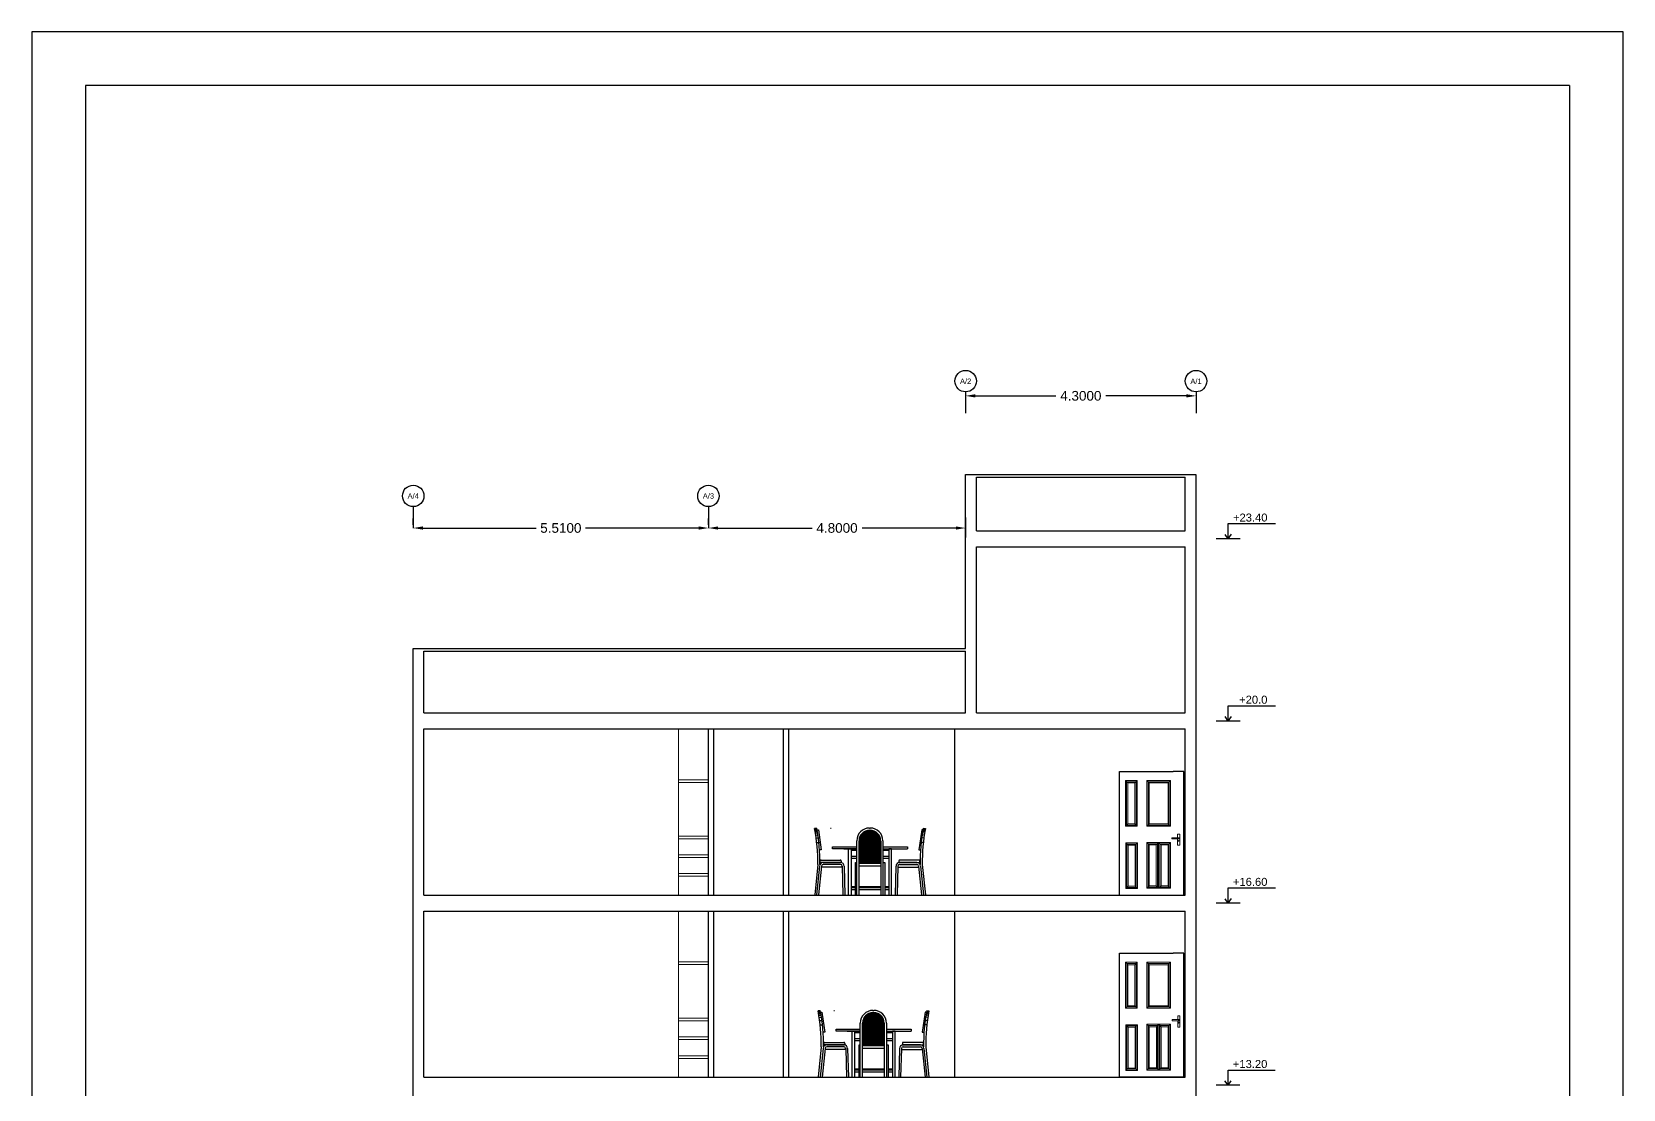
# Model space of a CAD drawing. Header units: metres. Extents: x 118 to 385, y 94 to 136.
# Drawn here: x 244.21 to 273.91, y 115.95 to 135.69 of the extents above; entities that cross this region are included whole.
import ezdxf
from ezdxf.enums import TextEntityAlignment as Align

# ---------------------------------------------------------------- set-up
doc = ezdxf.new("R2010")
doc.units = ezdxf.units.M
doc.header["$MEASUREMENT"] = 0
doc.linetypes.add('CENTER', pattern=[2, 1.25, -0.25, 0.25, -0.25])
for name, color, linetype in [('6', 6, 'Continuous'), ('CENTERLINES', 7, 'Continuous'), ('GRID', 1, 'Continuous'), ('Text', 8, 'Continuous')]:
    doc.layers.add(name, color=color, linetype=linetype)
doc.layers.add('Layer5', color=31, linetype='Continuous', lineweight=9)
doc.styles.get("Standard").update_dxf_attribs({"font": 'arial.ttf'})
doc.dimstyles.get("Standard").update_dxf_attribs({"dimtxt": 0.18, "dimasz": 0.18, "dimexe": 0.18, "dimexo": 0.0625, "dimgap": 0.09, "dimtad": 0, "dimtih": 1, "dimtoh": 1, "dimdec": 4, "dimzin": 0, "dimdsep": 46, "dimtxsty": 'Standard', "dimcen": 0.09, "dimadec": 0, "dimazin": 0, "dimtfac": 1, "dimtdec": 4, "dimtofl": 0, "dimtmove": 0, "dimatfit": 3, "dimfxl": 1, "dimtolj": 1, "dimtzin": 0, "dimarcsym": 0})

# ---------------------------------------------------------------- blocks, each defined once
blk = doc.blocks.new('*D457')
at = {"color": 0, "lineweight": -2, "transparency": 16777216}
for p, q in [((251.33, 126.489), (251.33, 126.607)), ((256.84, 126.489), (256.84, 126.607)), ((251.51, 126.427), (253.622, 126.427)), ((256.66, 126.427), (254.548, 126.427))]:
    blk.add_line(p, q, dxfattribs=at)
at = {"color": 0, "transparency": 16777216}
for points in [[(251.51, 126.457), (251.51, 126.397), (251.33, 126.427)], [(256.66, 126.457), (256.66, 126.397), (256.84, 126.427)]]:
    blk.add_solid(points, dxfattribs=at)
at = {"layer": 'Defpoints', "color": 0, "transparency": 16777216}
for p in [(251.33, 126.427), (256.84, 126.427), (256.84, 126.427)]:
    blk.add_point(p, dxfattribs=at)
at = {"color": 0, "transparency": 16777216, "insert": (254.085, 126.427), "char_height": 0.18, "attachment_point": 5}
blk.add_mtext('\\A1;5.5100', dxfattribs=at)
blk = doc.blocks.new('*D458')
at = {"color": 0, "lineweight": -2, "transparency": 16777216}
for p, q in [((256.84, 126.489), (256.84, 126.607)), ((261.64, 126.624), (261.64, 126.247)), ((257.02, 126.427), (258.773, 126.427)), ((261.46, 126.427), (259.707, 126.427))]:
    blk.add_line(p, q, dxfattribs=at)
at = {"color": 0, "transparency": 16777216}
for points in [[(257.02, 126.457), (257.02, 126.397), (256.84, 126.427)], [(261.46, 126.457), (261.46, 126.397), (261.64, 126.427)]]:
    blk.add_solid(points, dxfattribs=at)
at = {"layer": 'Defpoints', "color": 0, "transparency": 16777216}
for p in [(261.64, 126.686), (256.84, 126.427), (261.64, 126.427)]:
    blk.add_point(p, dxfattribs=at)
at = {"color": 0, "transparency": 16777216, "insert": (259.24, 126.427), "char_height": 0.18, "attachment_point": 5}
blk.add_mtext('\\A1;4.8000', dxfattribs=at)
blk = doc.blocks.new('*D459')
at = {"color": 0, "lineweight": -2, "transparency": 16777216}
for p, q in [((261.64, 128.906), (261.64, 128.714)), ((265.94, 128.906), (265.94, 128.714)), ((261.82, 128.894), (263.323, 128.894)), ((265.76, 128.894), (264.257, 128.894))]:
    blk.add_line(p, q, dxfattribs=at)
at = {"color": 0, "transparency": 16777216}
for points in [[(261.82, 128.924), (261.82, 128.864), (261.64, 128.894)], [(265.76, 128.924), (265.76, 128.864), (265.94, 128.894)]]:
    blk.add_solid(points, dxfattribs=at)
at = {"layer": 'Defpoints', "color": 0, "transparency": 16777216}
for p in [(261.64, 128.969), (265.94, 128.969), (265.94, 128.894)]:
    blk.add_point(p, dxfattribs=at)
at = {"color": 0, "transparency": 16777216, "insert": (263.79, 128.894), "char_height": 0.18, "attachment_point": 5}
blk.add_mtext('\\A1;4.3000', dxfattribs=at)
blk = doc.blocks.new('chaiir')
at = {"color": 252, "ltscale": 0.1}
for p, q in [((4360.343, 1956.844), (4360.302, 1956.84)), ((4360.343, 1956.844), (4360.302, 1956.838)), ((4360.303, 1956.836), (4360.344, 1956.842)), ((4360.303, 1956.834), (4360.344, 1956.841)), ((4360.303, 1956.833), (4360.344, 1956.839)), ((4360.304, 1956.83), (4360.345, 1956.836)), ((4360.305, 1956.826), (4360.346, 1956.832)), ((4360.306, 1956.821), (4360.347, 1956.827)), ((4360.308, 1956.813), (4360.349, 1956.819)), ((4360.311, 1956.801), (4360.352, 1956.806)), ((4360.314, 1956.783), (4360.356, 1956.788)), ((4360.32, 1956.757), (4360.361, 1956.762)), ((4360.327, 1956.719), (4360.368, 1956.723)), ((4360.337, 1956.662), (4360.379, 1956.665)), ((4360.349, 1956.817), (4360.372, 1956.82)), ((4360.372, 1956.82), (4360.426, 1956.445)), ((4360.596, 1956.851), (4360.61, 1956.851)), ((4361.166, 1956.21), (4361.166, 1956.704)), ((4361.19, 1956.21), (4361.19, 1956.737)), ((4361.214, 1956.21), (4361.214, 1956.759)), ((4361.237, 1956.21), (4361.237, 1956.775)), ((4361.261, 1956.21), (4361.261, 1956.786)), ((4361.285, 1956.21), (4361.285, 1956.793)), ((4361.308, 1956.21), (4361.308, 1956.797)), ((4361.326, 1956.851), (4361.34, 1956.851)), ((4361.326, 1956.809), (4361.34, 1956.809)), ((4361.326, 1956.798), (4361.34, 1956.798)), ((4361.332, 1956.21), (4361.332, 1956.798)), ((4361.356, 1956.21), (4361.356, 1956.797)), ((4361.38, 1956.21), (4361.38, 1956.793)), ((4361.403, 1956.21), (4361.403, 1956.787)), ((4361.427, 1956.21), (4361.427, 1956.776)), ((4361.451, 1956.21), (4361.451, 1956.761)), ((4361.474, 1956.21), (4361.474, 1956.74)), ((4361.498, 1956.21), (4361.498, 1956.708)), ((4361.522, 1956.21), (4361.522, 1956.643)), ((4362.301, 1956.82), (4362.247, 1956.445)), ((4362.336, 1956.662), (4362.295, 1956.665)), ((4362.324, 1956.817), (4362.301, 1956.82)), ((4362.346, 1956.719), (4362.305, 1956.723)), ((4362.354, 1956.757), (4362.312, 1956.762)), ((4362.359, 1956.783), (4362.318, 1956.788)), ((4362.363, 1956.801), (4362.322, 1956.806)), ((4362.365, 1956.813), (4362.324, 1956.819)), ((4362.367, 1956.821), (4362.326, 1956.827)), ((4362.368, 1956.826), (4362.327, 1956.832)), ((4362.369, 1956.83), (4362.328, 1956.836)), ((4362.37, 1956.836), (4362.329, 1956.842)), ((4362.37, 1956.834), (4362.329, 1956.841)), ((4362.37, 1956.833), (4362.329, 1956.839)), ((4362.33, 1956.844), (4362.371, 1956.84)), ((4362.33, 1956.844), (4362.371, 1956.838)), ((4360.35, 1956.579), (4360.391, 1956.58)), ((4360.426, 1956.445), (4360.407, 1956.442)), ((4360.638, 1956.502), (4361.089, 1956.502)), ((4360.638, 1956.502), (4360.638, 1956.502)), ((4360.638, 1956.461), (4360.638, 1956.502)), ((4361.096, 1956.461), (4360.638, 1956.461)), ((4360.847, 1956.461), (4361.089, 1956.461)), ((4360.935, 1955.602), (4360.935, 1956.461)), ((4360.983, 1956.461), (4360.983, 1955.602)), ((4360.983, 1956.438), (4361.089, 1956.438)), ((4361.089, 1955.602), (4361.089, 1956.614)), ((4361.131, 1955.602), (4361.131, 1956.614)), ((4361.143, 1956.21), (4361.143, 1956.614)), ((4361.143, 1956.21), (4361.143, 1956.614)), ((4361.524, 1956.614), (4361.524, 1956.21)), ((4361.536, 1956.614), (4361.536, 1955.602)), ((4361.577, 1956.614), (4361.577, 1955.602)), ((4361.577, 1956.502), (4362.036, 1956.502)), ((4361.577, 1956.502), (4362.036, 1956.502)), ((4361.577, 1956.461), (4362.036, 1956.461)), ((4361.577, 1956.438), (4361.69, 1956.438)), ((4361.69, 1956.461), (4361.747, 1956.461)), ((4361.69, 1956.461), (4361.69, 1956.283)), ((4361.69, 1956.461), (4361.69, 1955.602)), ((4361.738, 1956.461), (4361.69, 1956.461)), ((4361.69, 1956.438), (4361.69, 1956.318)), ((4361.738, 1955.602), (4361.738, 1956.461)), ((4362.036, 1956.502), (4362.036, 1956.461)), ((4362.247, 1956.445), (4362.267, 1956.442)), ((4362.324, 1956.579), (4362.282, 1956.58)), ((4360.361, 1956.171), (4360.304, 1955.602)), ((4360.396, 1956.142), (4360.34, 1955.602)), ((4360.432, 1956.141), (4360.375, 1955.602)), ((4360.406, 1956.223), (4360.406, 1956.236)), ((4360.424, 1956.254), (4360.782, 1956.254)), ((4360.782, 1956.206), (4360.424, 1956.206)), ((4360.816, 1956.118), (4360.432, 1956.118)), ((4360.462, 1956.206), (4360.786, 1956.206)), ((4360.786, 1956.17), (4360.462, 1956.17)), ((4360.799, 1956.236), (4360.799, 1956.223)), ((4360.817, 1956.14), (4360.831, 1955.602)), ((4360.852, 1956.14), (4360.866, 1955.602)), ((4361.089, 1956.318), (4360.983, 1956.318)), ((4361.089, 1956.283), (4360.983, 1956.283)), ((4361.066, 1955.602), (4361.066, 1956.21)), ((4361.066, 1956.21), (4361.089, 1956.21)), ((4361.131, 1956.196), (4361.536, 1956.196)), ((4361.131, 1956.142), (4361.131, 1956.196)), ((4361.536, 1956.142), (4361.131, 1956.142)), ((4361.524, 1956.21), (4361.143, 1956.21)), ((4361.143, 1956.21), (4361.524, 1956.21)), ((4361.536, 1956.196), (4361.536, 1956.142)), ((4361.69, 1956.318), (4361.577, 1956.318)), ((4361.69, 1956.283), (4361.577, 1956.283)), ((4361.577, 1956.21), (4361.61, 1956.21)), ((4361.61, 1956.21), (4361.61, 1955.602)), ((4361.821, 1956.14), (4361.807, 1955.602)), ((4361.857, 1956.14), (4361.842, 1955.602)), ((4361.857, 1956.118), (4362.241, 1956.118)), ((4361.874, 1956.236), (4361.874, 1956.223)), ((4362.212, 1956.206), (4361.887, 1956.206)), ((4361.887, 1956.17), (4362.212, 1956.17)), ((4362.249, 1956.254), (4361.892, 1956.254)), ((4361.892, 1956.206), (4362.249, 1956.206)), ((4362.242, 1956.141), (4362.298, 1955.602)), ((4362.267, 1956.223), (4362.267, 1956.236)), ((4362.277, 1956.142), (4362.334, 1955.602)), ((4362.312, 1956.171), (4362.369, 1955.602)), ((4360.983, 1955.758), (4361.065, 1955.758)), ((4361.133, 1955.758), (4361.541, 1955.758)), ((4361.613, 1955.758), (4361.689, 1955.758)), ((4360.983, 1955.74), (4361.066, 1955.74)), ((4360.983, 1955.705), (4361.066, 1955.705)), ((4361.131, 1955.74), (4361.536, 1955.74)), ((4361.131, 1955.705), (4361.536, 1955.705)), ((4361.131, 1955.705), (4361.536, 1955.705)), ((4361.61, 1955.74), (4361.69, 1955.74)), ((4361.61, 1955.705), (4361.69, 1955.705))]:
    blk.add_line(p, q, dxfattribs=at)
for centre, radius, start, end in [((4356.976, 1956.206), 3.386, 359.4048, 10.7921), ((4356.976, 1956.206), 3.427, 359.4071, 10.8061), ((4361.326, 1956.614), 0.237, 90, 180), ((4361.326, 1956.614), 0.195, 90, 180), ((4361.326, 1956.614), 0.184, 90, 180), ((4361.34, 1956.614), 0.237, 0, 90), ((4361.34, 1956.614), 0.195, 0, 90), ((4361.34, 1956.614), 0.184, 0, 90), ((4365.697, 1956.206), 3.427, 169.1939, 180.5929), ((4365.697, 1956.206), 3.386, 169.2079, 180.5952), ((4360.462, 1956.14), 0.0657, 90, 177.994), ((4360.424, 1956.236), 0.0179, 90, 180), ((4360.424, 1956.223), 0.0179, 180, 270), ((4360.462, 1956.14), 0.0302, 90, 177.994), ((4360.782, 1956.236), 0.0179, 0, 90), ((4360.782, 1956.223), 0.0179, 270, 0), ((4360.786, 1956.14), 0.0657, 0, 90), ((4360.786, 1956.14), 0.0302, 0, 90), ((4361.887, 1956.14), 0.0657, 90, 180), ((4361.887, 1956.14), 0.0302, 90, 180), ((4361.892, 1956.236), 0.0179, 90, 180), ((4361.892, 1956.223), 0.0179, 180, 270), ((4362.212, 1956.14), 0.0657, 2.006, 90), ((4362.212, 1956.14), 0.0302, 2.006, 90), ((4362.249, 1956.236), 0.0179, 0, 90), ((4362.249, 1956.223), 0.0179, 270, 0)]:
    blk.add_arc(centre, radius, start, end, dxfattribs=at)

msp = doc.modelspace()

# ---------------------------------------------------------------- linework, layer by layer
for p, q in [((273.91212, 135.68933), (244.21212, 135.68933)), ((244.21212, 135.68933), (244.21212, 93.68933)), ((273.91212, 93.68933), (273.91212, 135.68933)), ((272.91212, 134.68933), (245.21212, 134.68933)), ((245.21212, 134.68933), (245.21212, 94.68933)), ((272.91212, 134.68933), (272.91212, 94.68933)), ((261.64009, 126.22662), (261.64009, 127.42662)), ((261.64009, 127.42662), (261.84009, 127.42662)), ((261.84009, 127.42662), (265.74009, 127.42662)), ((265.74009, 127.42662), (265.93727, 127.42662)), ((265.93727, 127.42662), (265.93727, 126.22662)), ((261.84009, 126.37662), (261.84009, 127.37662)), ((261.84009, 127.37662), (265.74009, 127.37662)), ((265.74009, 126.37662), (265.74009, 127.37662)), ((251.33009, 122.97662), (251.33009, 124.17662)), ((251.33009, 124.17662), (261.64009, 124.17662)), ((251.53009, 124.12662), (261.64009, 124.12662)), ((251.53009, 122.97662), (251.53009, 124.12662))]:
    msp.add_line(p, q)
at = {"color": 31, "true_color": 0xfecc66}
for p, q in [((264.51082, 119.57662), (264.51082, 121.88281)), ((264.51082, 121.88281), (265.51082, 121.88281)), ((265.71082, 121.88281), (265.51082, 121.88281)), ((265.71082, 119.57662), (265.71082, 121.88281)), ((264.51082, 119.57662), (265.71082, 119.57662)), ((264.51185, 116.18281), (264.51185, 118.48901)), ((264.51185, 118.48901), (265.51185, 118.48901)), ((265.71185, 118.48901), (265.51185, 118.48901)), ((265.71185, 116.18281), (265.71185, 118.48901)), ((264.51185, 116.18281), (265.71185, 116.18281))]:
    msp.add_line(p, q, dxfattribs=at)
at = {"layer": '6'}
for p, q in [((266.54173, 126.22429, 916.4311), (266.48351, 126.30808, 916.4311)), ((266.54173, 126.22429, 916.4311), (266.54173, 126.50986, 916.4311)), ((266.54173, 126.50986, 916.4311), (267.42236, 126.50986, 916.4311)), ((266.54173, 126.22429, 916.4311), (266.6013, 126.31007, 916.4311)), ((266.76327, 126.22429, 916.4311), (266.31732, 126.22429, 916.4311)), ((266.5403, 122.82429, 916.4311), (266.5403, 123.10986, 916.4311)), ((266.5403, 123.10986, 916.4311), (267.42093, 123.10986, 916.4311)), ((266.76184, 122.82429, 916.4311), (266.31589, 122.82429, 916.4311)), ((266.5403, 122.82429, 916.4311), (266.48207, 122.90808, 916.4311)), ((266.5403, 122.82429, 916.4311), (266.59987, 122.91007, 916.4311)), ((266.5403, 119.42429, 916.4311), (266.5403, 119.70986, 916.4311)), ((266.5403, 119.70986, 916.4311), (267.42093, 119.70986, 916.4311)), ((266.76184, 119.42429, 916.4311), (266.31589, 119.42429, 916.4311)), ((266.5403, 119.42429, 916.4311), (266.48207, 119.50808, 916.4311)), ((266.5403, 119.42429, 916.4311), (266.59987, 119.51007, 916.4311)), ((266.53887, 116.02429, 916.4311), (266.53887, 116.30986, 916.4311)), ((266.53887, 116.30986, 916.4311), (267.4195, 116.30986, 916.4311)), ((266.76041, 116.02429, 916.4311), (266.31446, 116.02429, 916.4311)), ((266.53887, 116.02429, 916.4311), (266.48065, 116.10808, 916.4311)), ((266.53887, 116.02429, 916.4311), (266.59844, 116.11007, 916.4311))]:
    msp.add_line(p, q, dxfattribs=at)
at = {"layer": 'CENTERLINES', "color": 7, "ltscale": 0.5}
for p, q in [((261.64009, 124.17662), (261.64009, 126.22662)), ((261.84009, 126.37662), (265.74009, 126.37662)), ((265.93727, 126.37662), (265.94009, 126.37662)), ((265.93727, 126.22662), (265.94009, 126.22662)), ((265.94009, 122.82662), (265.94009, 126.22662)), ((261.84009, 122.97662), (261.84009, 126.07662)), ((261.84009, 126.07662), (265.74009, 126.07662)), ((265.74009, 122.97662), (265.74009, 126.07662)), ((261.64009, 122.97662), (261.64009, 124.12662)), ((251.33009, 119.42662), (251.33009, 122.97662)), ((251.53009, 122.97662), (256.84009, 122.97662)), ((256.84009, 122.97662), (261.64009, 122.97662)), ((261.84009, 122.97662), (265.74009, 122.97662)), ((251.53009, 119.57662), (251.53009, 122.67662)), ((251.53009, 122.67662), (256.84009, 122.67662)), ((256.84009, 119.57662), (256.84009, 122.67662)), ((256.84009, 122.67662), (261.64009, 122.67662)), ((256.94009, 119.57662), (256.94009, 122.67662)), ((258.24009, 119.57662), (258.24009, 122.67662)), ((258.34009, 119.57662), (258.34009, 122.67662)), ((261.44009, 119.57662), (261.44009, 122.67662)), ((261.64009, 122.67662), (265.74009, 122.67662)), ((265.74009, 119.57662), (265.74009, 122.67662)), ((265.94009, 119.42662), (265.94009, 122.82662)), ((251.33009, 116.02662), (251.33009, 119.42662)), ((251.53009, 119.57662), (256.84009, 119.57662)), ((251.53009, 119.57662), (256.84009, 119.57662)), ((256.84009, 119.57662), (261.64009, 119.57662)), ((261.64009, 119.57662), (265.74009, 119.57662)), ((265.94009, 116.02662), (265.94009, 119.42662)), ((251.53009, 116.17662), (251.53009, 119.27662)), ((251.53009, 119.27662), (261.64009, 119.27662)), ((256.84009, 116.17662), (256.84009, 119.27662)), ((256.94009, 116.17662), (256.94009, 119.27662)), ((258.24009, 116.17662), (258.24009, 119.27662)), ((258.34009, 116.17662), (258.34009, 119.27662)), ((261.44009, 116.17662), (261.44009, 119.27662)), ((261.64009, 119.27662), (265.74009, 119.27662)), ((265.74009, 116.17662), (265.74009, 119.27662)), ((251.53009, 116.17662), (256.84009, 116.17662)), ((256.84009, 116.17662), (261.64009, 116.17662)), ((261.64009, 116.17662), (265.74009, 116.17662)), ((251.33009, 112.62662), (251.33009, 116.02662)), ((265.94009, 112.62662), (265.94009, 116.02662))]:
    msp.add_line(p, q, dxfattribs=at)
at = {"layer": 'GRID', "color": 1, "linetype": 'CENTER', "ltscale": 0.5}
for p, q in [((261.64009, 128.96872), (261.64009, 128.56872)), ((265.94009, 128.96872), (265.94009, 128.56872)), ((251.33009, 126.82662), (251.33009, 126.42662)), ((256.84009, 126.82662), (256.84009, 126.42662))]:
    msp.add_line(p, q, dxfattribs=at)
at = {"layer": 'GRID', "color": 0, "linetype": 'Continuous'}
for centre in [(261.64009, 129.16872), (265.94009, 129.16872), (251.33009, 127.02662), (256.84009, 127.02662)]:
    msp.add_circle(centre, 0.2, dxfattribs=at)
at = {"layer": 'Layer5'}
for p, q in [((256.28278, 122.6801), (256.28278, 119.57662)), ((256.83273, 122.6801), (256.83278, 119.57662)), ((256.83274, 121.72662), (256.28274, 121.72661)), ((256.83275, 121.67662), (256.28275, 121.67661)), ((256.83276, 120.67662), (256.28276, 120.67661)), ((256.83276, 120.62662), (256.28276, 120.62661)), ((256.83277, 120.32662), (256.28277, 120.32661)), ((256.83277, 120.27662), (256.28277, 120.27661)), ((256.83277, 119.97662), (256.28277, 119.97661)), ((256.83277, 119.92662), (256.28277, 119.92661)), ((256.28274, 119.2801), (256.28274, 116.17662)), ((256.8327, 119.2801), (256.83274, 116.17662)), ((256.83271, 118.32662), (256.28271, 118.32661)), ((256.83271, 118.27662), (256.28271, 118.27661)), ((256.83273, 117.27662), (256.28273, 117.27661)), ((256.83273, 117.22662), (256.28273, 117.22661)), ((256.83273, 116.92662), (256.28273, 116.92661)), ((256.83273, 116.87662), (256.28273, 116.87661)), ((256.83274, 116.57662), (256.28274, 116.57661)), ((256.83274, 116.52662), (256.28274, 116.52661))]:
    msp.add_line(p, q, dxfattribs=at)
at = {"layer": 'Layer5', "color": 31, "true_color": 0xfecc66}
for p, q in [((264.62351, 120.86013), (264.62351, 121.71418)), ((264.62351, 121.71418), (264.62351, 120.86013)), ((264.84277, 121.71418), (264.62351, 121.71418)), ((264.66751, 121.67018), (264.62351, 121.71418)), ((264.64551, 121.69218), (264.64551, 120.88213)), ((264.82077, 121.69218), (264.64551, 121.69218)), ((264.66751, 121.67018), (264.66751, 120.90413)), ((264.79877, 121.67018), (264.66751, 121.67018)), ((264.79877, 121.67018), (264.84277, 121.71418)), ((264.79877, 120.90413), (264.79877, 121.67018)), ((264.82077, 120.88213), (264.82077, 121.69218)), ((264.84277, 120.86013), (264.84277, 121.71418)), ((265.02337, 121.71418), (265.4619, 121.71418)), ((265.02337, 121.71418), (265.02337, 120.86013)), ((265.02337, 121.71418), (265.06737, 121.67018)), ((265.04537, 120.88213), (265.04537, 121.69218)), ((265.04537, 121.69218), (265.4399, 121.69218)), ((265.06737, 120.90413), (265.06737, 121.67018)), ((265.06737, 121.67018), (265.4179, 121.67018)), ((265.4619, 121.71418), (265.4179, 121.67018)), ((265.4179, 121.67018), (265.4179, 120.90413)), ((265.4399, 121.69218), (265.4399, 120.88213)), ((265.4619, 121.71418), (265.4619, 120.86013)), ((264.62351, 120.86013), (264.66751, 120.90413)), ((264.64551, 120.88213), (264.82077, 120.88213)), ((264.66751, 120.90413), (264.79877, 120.90413)), ((264.84277, 120.86013), (264.79877, 120.90413)), ((265.06737, 120.90413), (265.02337, 120.86013)), ((265.4399, 120.88213), (265.04537, 120.88213)), ((265.4179, 120.90413), (265.06737, 120.90413)), ((265.4179, 120.90413), (265.4619, 120.86013)), ((264.62351, 120.86013), (264.84277, 120.86013)), ((265.4619, 120.86013), (265.02337, 120.86013)), ((265.49143, 120.63101), (265.49143, 120.63932)), ((265.49803, 120.64592), (265.61656, 120.64592)), ((265.61656, 120.62441), (265.49803, 120.62441)), ((265.59663, 120.71519), (265.63513, 120.71519)), ((265.59663, 120.71519), (265.59663, 120.64592)), ((265.59663, 120.62441), (265.59663, 120.50619)), ((265.63513, 120.71519), (265.63513, 120.50619)), ((264.62741, 119.69586), (264.62741, 120.54991)), ((264.62741, 120.54991), (264.62741, 119.69586)), ((264.84667, 120.54991), (264.62741, 120.54991)), ((264.67141, 120.50591), (264.62741, 120.54991)), ((264.64941, 120.52791), (264.64941, 119.71786)), ((264.82467, 120.52791), (264.64941, 120.52791)), ((264.67141, 120.50591), (264.67141, 119.73986)), ((264.80267, 120.50591), (264.67141, 120.50591)), ((264.80267, 120.50591), (264.84667, 120.54991)), ((264.80267, 119.73986), (264.80267, 120.50591)), ((264.82467, 119.71786), (264.82467, 120.52791)), ((264.84667, 119.69586), (264.84667, 120.54991)), ((265.24264, 120.55647), (265.02337, 120.55647)), ((265.06737, 120.51247), (265.02337, 120.55647)), ((265.02337, 120.55647), (265.02337, 119.70242)), ((265.4619, 120.55647), (265.04264, 120.55647)), ((265.04537, 120.53447), (265.04537, 119.72442)), ((265.22064, 120.53447), (265.04537, 120.53447)), ((265.06737, 120.51247), (265.06737, 119.74642)), ((265.19864, 120.51247), (265.06737, 120.51247)), ((265.19864, 120.51247), (265.24264, 120.55647)), ((265.19864, 119.74642), (265.19864, 120.51247)), ((265.22064, 119.72442), (265.22064, 120.53447)), ((265.24264, 119.70242), (265.24264, 120.55647)), ((265.24264, 120.55647), (265.24264, 119.70242)), ((265.28664, 120.51247), (265.24264, 120.55647)), ((265.26464, 120.53447), (265.26464, 119.72442)), ((265.4399, 120.53447), (265.26464, 120.53447)), ((265.28664, 120.51247), (265.28664, 119.74642)), ((265.4179, 120.51247), (265.28664, 120.51247)), ((265.4179, 120.51247), (265.4619, 120.55647)), ((265.4179, 119.74642), (265.4179, 120.51247)), ((265.4399, 119.72442), (265.4399, 120.53447)), ((265.4619, 119.70242), (265.4619, 120.55647)), ((265.59663, 120.50619), (265.63513, 120.50619)), ((264.62741, 119.69586), (264.67141, 119.73986)), ((264.62741, 119.69586), (264.84667, 119.69586)), ((264.64941, 119.71786), (264.82467, 119.71786)), ((264.67141, 119.73986), (264.80267, 119.73986)), ((264.84667, 119.69586), (264.80267, 119.73986)), ((265.02337, 119.70242), (265.06737, 119.74642)), ((265.02337, 119.70242), (265.24264, 119.70242)), ((265.04537, 119.72442), (265.22064, 119.72442)), ((265.06737, 119.74642), (265.19864, 119.74642)), ((265.24264, 119.70242), (265.19864, 119.74642)), ((265.24264, 119.70242), (265.28664, 119.74642)), ((265.24264, 119.70242), (265.4619, 119.70242)), ((265.26464, 119.72442), (265.4399, 119.72442)), ((265.28664, 119.74642), (265.4179, 119.74642)), ((265.4619, 119.70242), (265.4179, 119.74642)), ((264.62454, 117.46632), (264.62454, 118.32037)), ((264.62454, 118.32037), (264.62454, 117.46632)), ((264.8438, 118.32037), (264.62454, 118.32037)), ((264.66854, 118.27637), (264.62454, 118.32037)), ((264.64654, 118.29837), (264.64654, 117.48832)), ((264.8218, 118.29837), (264.64654, 118.29837)), ((264.66854, 118.27637), (264.66854, 117.51032)), ((264.7998, 118.27637), (264.66854, 118.27637)), ((264.7998, 118.27637), (264.8438, 118.32037)), ((264.7998, 117.51032), (264.7998, 118.27637)), ((264.8218, 117.48832), (264.8218, 118.29837)), ((264.8438, 117.46632), (264.8438, 118.32037)), ((265.0244, 118.32037), (265.46293, 118.32037)), ((265.0244, 118.32037), (265.0244, 117.46632)), ((265.0244, 118.32037), (265.0684, 118.27637)), ((265.0464, 117.48832), (265.0464, 118.29837)), ((265.0464, 118.29837), (265.44093, 118.29837)), ((265.0684, 117.51032), (265.0684, 118.27637)), ((265.0684, 118.27637), (265.41893, 118.27637)), ((265.46293, 118.32037), (265.41893, 118.27637)), ((265.41893, 118.27637), (265.41893, 117.51032)), ((265.44093, 118.29837), (265.44093, 117.48832)), ((265.46293, 118.32037), (265.46293, 117.46632)), ((264.62454, 117.46632), (264.66854, 117.51032)), ((264.62454, 117.46632), (264.8438, 117.46632)), ((264.64654, 117.48832), (264.8218, 117.48832)), ((264.66854, 117.51032), (264.7998, 117.51032)), ((264.8438, 117.46632), (264.7998, 117.51032)), ((265.0684, 117.51032), (265.0244, 117.46632)), ((265.46293, 117.46632), (265.0244, 117.46632)), ((265.44093, 117.48832), (265.0464, 117.48832)), ((265.41893, 117.51032), (265.0684, 117.51032)), ((265.41893, 117.51032), (265.46293, 117.46632)), ((265.59766, 117.32139), (265.63616, 117.32139)), ((265.59766, 117.32139), (265.59766, 117.25212)), ((265.63616, 117.32139), (265.63616, 117.11239)), ((264.62843, 116.30206), (264.62843, 117.15611)), ((264.62843, 117.15611), (264.62843, 116.30206)), ((264.8477, 117.15611), (264.62843, 117.15611)), ((264.67243, 117.11211), (264.62843, 117.15611)), ((264.65043, 117.13411), (264.65043, 116.32406)), ((264.8257, 117.13411), (264.65043, 117.13411)), ((264.67243, 117.11211), (264.67243, 116.34606)), ((264.8037, 117.11211), (264.67243, 117.11211)), ((264.8037, 117.11211), (264.8477, 117.15611)), ((264.8037, 116.34606), (264.8037, 117.11211)), ((264.8257, 116.32406), (264.8257, 117.13411)), ((264.8477, 116.30206), (264.8477, 117.15611)), ((265.24366, 117.16266), (265.0244, 117.16266)), ((265.0684, 117.11866), (265.0244, 117.16266)), ((265.0244, 117.16266), (265.0244, 116.30861)), ((265.46293, 117.16266), (265.04366, 117.16266)), ((265.0464, 117.14066), (265.0464, 116.33061)), ((265.22166, 117.14066), (265.0464, 117.14066)), ((265.0684, 117.11866), (265.0684, 116.35261)), ((265.19966, 117.11866), (265.0684, 117.11866)), ((265.19966, 117.11866), (265.24366, 117.16266)), ((265.19966, 116.35261), (265.19966, 117.11866)), ((265.22166, 116.33061), (265.22166, 117.14066)), ((265.24366, 116.30861), (265.24366, 117.16266)), ((265.24366, 117.16266), (265.24366, 116.30861)), ((265.28766, 117.11866), (265.24366, 117.16266)), ((265.26566, 117.14066), (265.26566, 116.33061)), ((265.44093, 117.14066), (265.26566, 117.14066)), ((265.28766, 117.11866), (265.28766, 116.35261)), ((265.41893, 117.11866), (265.28766, 117.11866)), ((265.41893, 117.11866), (265.46293, 117.16266)), ((265.41893, 116.35261), (265.41893, 117.11866)), ((265.44093, 116.33061), (265.44093, 117.14066)), ((265.46293, 116.30861), (265.46293, 117.16266)), ((265.49246, 117.23721), (265.49246, 117.24552)), ((265.49906, 117.25212), (265.61758, 117.25212)), ((265.61758, 117.23061), (265.49906, 117.23061)), ((265.59766, 117.23061), (265.59766, 117.11239)), ((265.59766, 117.11239), (265.63616, 117.11239)), ((264.62843, 116.30206), (264.67243, 116.34606)), ((264.62843, 116.30206), (264.8477, 116.30206)), ((264.65043, 116.32406), (264.8257, 116.32406)), ((264.67243, 116.34606), (264.8037, 116.34606)), ((264.8477, 116.30206), (264.8037, 116.34606)), ((265.0244, 116.30861), (265.0684, 116.35261)), ((265.0244, 116.30861), (265.24366, 116.30861)), ((265.0464, 116.33061), (265.22166, 116.33061)), ((265.0684, 116.35261), (265.19966, 116.35261)), ((265.24366, 116.30861), (265.19966, 116.35261)), ((265.24366, 116.30861), (265.28766, 116.35261)), ((265.24366, 116.30861), (265.46293, 116.30861)), ((265.26566, 116.33061), (265.44093, 116.33061)), ((265.28766, 116.35261), (265.41893, 116.35261)), ((265.46293, 116.30861), (265.41893, 116.35261))]:
    msp.add_line(p, q, dxfattribs=at)
for centre in [(265.61666, 120.63512), (265.61769, 117.24132)]:
    msp.add_circle(centre, 0.01075, dxfattribs=at)
for centre, radius, start, end in [((265.49803, 120.63932), 0.0066, 90, 180), ((265.49803, 120.63101), 0.0066, 180, 270), ((265.61365, 120.5841), 0.00486, 103.063962, 75.204298), ((265.61377, 120.59189), 0.00328, 290.035939, 248.232322), ((265.49906, 117.24552), 0.0066, 90, 180), ((265.49906, 117.23721), 0.0066, 180, 270), ((265.61468, 117.1903), 0.00486, 103.063962, 75.204298), ((265.6148, 117.19808), 0.00328, 290.035939, 248.232322)]:
    msp.add_arc(centre, radius, start, end, dxfattribs=at)

# ---------------------------------------------------------------- block references
for p in [(-4101.48072, -1836.02411), (-4101.41503, -1839.42805)]:
    msp.add_blockref('chaiir', p)

# ---------------------------------------------------------------- texts
at = {"layer": '6', "char_height": 0.1493721, "attachment_point": 9}
for s, heights, insert in [('\\pxt49,51;+23.40', [0], (267.27395, 126.54556, 916.4311)), ('\\pxt49,51;+20.0', [0], (267.27251, 123.14556, 916.4311)), ('\\pxt49,51;+16.60', [0.14998], (267.27251, 119.74556, 916.4311)), ('\\pxt49,51;+13.20', [0], (267.27108, 116.34556, 916.4311))]:
    msp.add_mtext_dynamic_manual_height_columns(s, width=8.059475, gutter_width=7.41992, heights=heights, dxfattribs=dict(at, insert=insert))
at = {"layer": 'Text', "color": 0}
for s, p in [('A/2', (261.64009, 129.16872)), ('A/1', (265.94009, 129.16872)), ('A/4', (251.33009, 127.02662)), ('A/3', (256.84009, 127.02662))]:
    msp.add_text(s, height=0.1, dxfattribs=at).set_placement(p, align=Align.MIDDLE)

# ---------------------------------------------------------------- dimensions: what is measured, and where the dimension line sits
for base, p1, p2, picture, middle in [((265.94009, 128.89388), (261.64009, 128.96872), (265.94009, 128.96872), '*D459', (263.79009, 128.89388)), ((256.84009, 126.42662), (251.33009, 126.42662), (256.84009, 126.42662), '*D457', (254.08509, 126.42662)), ((261.64009, 126.42662), (256.84009, 126.42662), (261.64009, 126.68639), '*D458', (259.24009, 126.42662))]:
    dim = msp.add_linear_dim(base=base, p1=p1, p2=p2, dimstyle='Standard')
    dim.commit()
    dim.dimension.update_dxf_attribs({"geometry": picture, "text_midpoint": middle})

doc.saveas('drawing.dxf')
